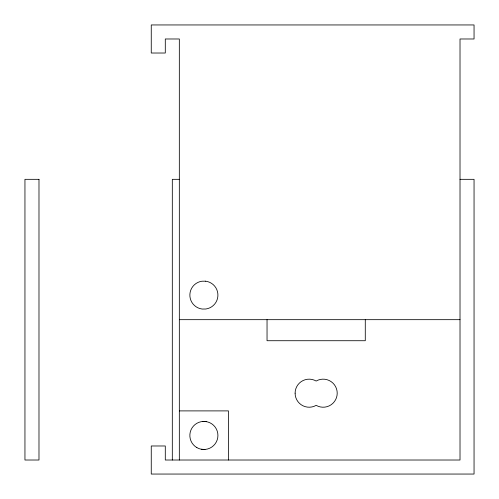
<?xml version="1.0" encoding="UTF-8"?>
<svg xmlns="http://www.w3.org/2000/svg" width="499" height="499" viewBox="0 0 499 499"><rect width="100%" height="100%" fill="white"/><g stroke="black" fill="none" stroke-linecap="round" stroke-linejoin="round"><path stroke-width="0.75" d="M179.328 179.328L172.311 179.328L172.311 460.016M460.016 179.328L474.05 179.328L474.05 474.05L151.259 474.05L151.259 445.981L165.294 445.981L165.294 460.016L460.016 460.016L460.016 38.984L474.05 38.984L474.05 24.95L151.259 24.95L151.259 53.019L165.294 53.019L165.294 38.984L179.328 38.984L179.328 460.016M179.328 319.672L460.016 319.672M179.328 410.895L228.448 410.895L228.448 460.016M202.819 421.462L206.48 421.661M201.297 449.25L204.958 449.449M365.28 319.672L365.28 340.723L267.04 340.723L267.04 319.672M205.588 281.18L201.927 281.218A14.034 14.034 0 0 0 202.189 309.043L205.85 309.006A14.034 14.034 0 0 0 205.588 281.18M38.984 179.328L24.95 179.328L24.95 460.016L38.984 460.016L38.984 179.328M196.868 447.609A14.034 14.034 0 0 0 217.92 435.459A14.034 14.034 0 0 0 196.868 423.302A14.034 14.034 0 0 0 196.868 447.609M295.109 393.193A14.034 14.034 0 0 0 316.16 405.344A14.034 14.034 0 0 0 337.212 393.193A14.034 14.034 0 0 0 316.16 381.036A14.034 14.034 0 0 0 295.109 393.193"/></g></svg>
